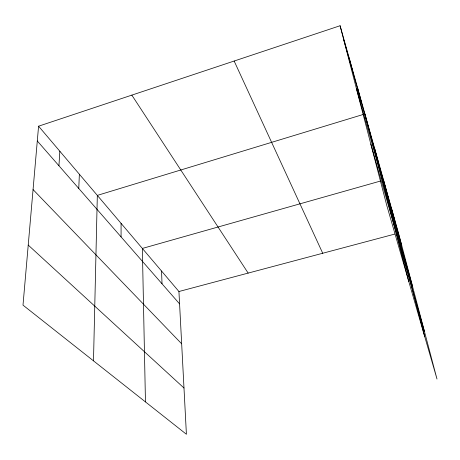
<?xml version="1.0" encoding="UTF-8"?>
<svg xmlns="http://www.w3.org/2000/svg" width="460" height="460" viewBox="0 0 460 460"><rect width="100%" height="100%" fill="white"/><g stroke="black" fill="none" stroke-linecap="round" stroke-linejoin="round"><path stroke-width="0.69" d="M93.495 360.847L97.324 195.396L364.924 113.948L408.842 281.71M78.769 188.462L79.362 174.236M58.937 165.755L59.846 151.254M38.577 126.195L23 305.141L186.409 434.269L178.934 291.513L38.577 126.195L340.089 25.731L398.469 233.099L437 379.034L386.653 204.999L340.089 25.731M380.834 180.947L142.358 248.434L145.458 401.908M178.934 291.513L395.048 234.008M28.227 245.082L183.988 388.016M33.057 189.572L181.671 343.804M37.289 140.967L179.578 303.882M131.836 95.122L248.158 273.096M234.146 61.03L322.724 253.253M370.829 144.072L424.442 331.464M356.379 88.446L412.499 286.246M343.867 40.273L401.775 245.634M391.408 208.035L394.812 220.927M383.565 180.17L424.741 336.657M374.796 149.017L378.367 162.627M357.391 87.193L361.094 101.367M349.151 57.914L352.895 72.289M161.546 271.038L162.023 283.78M121.072 223.364L121.078 236.9"/></g></svg>
